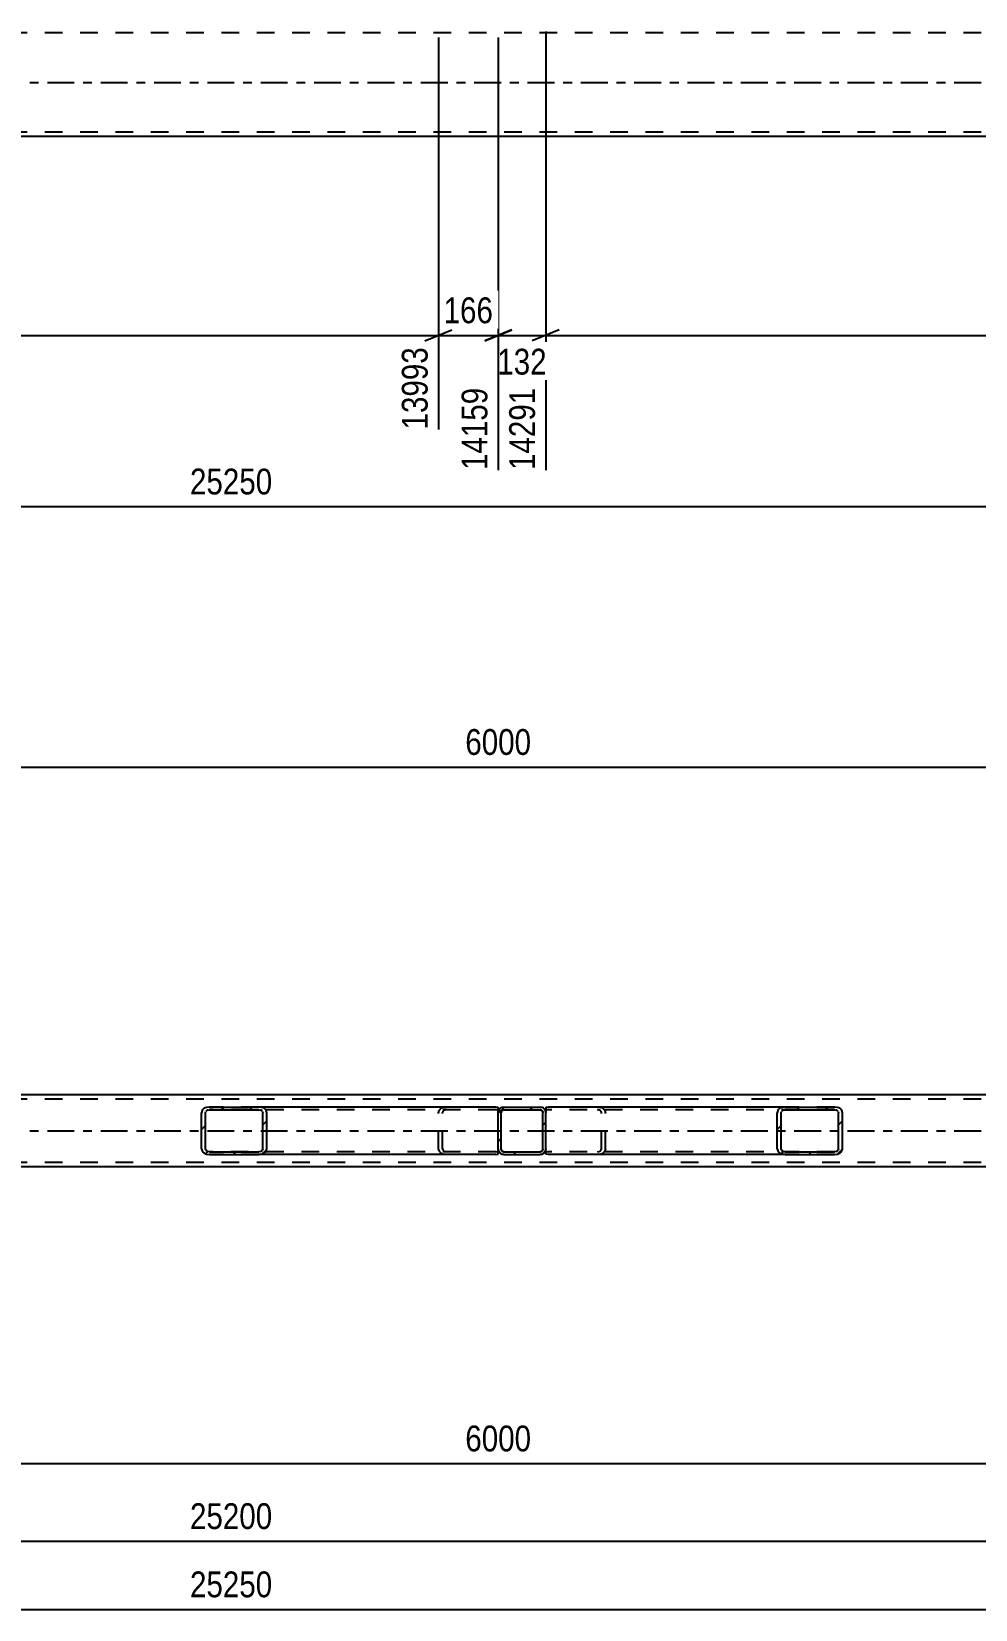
# Model space of a CAD drawing. Header units: millimetres. Extents: x -82 to 1107, y -663 to 178.
# Drawn here: x 449.1 to 553.9, y -297 to -121.9 of the extents above; entities that cross this region are included whole.
import ezdxf

# ---------------------------------------------------------------- set-up
doc = ezdxf.new("R2010")
doc.units = ezdxf.units.MM
doc.linetypes.add('DXK_LINE_DOT2', pattern=[3.9198, 1.9599, -1.9599])
doc.linetypes.add('DXK_LINE_DOT3', pattern=[5.9187, 2.979, -0.9799, 0.9799, -0.9799])
doc.styles.add('Arial Narrow', font='ARIALN.TTF', dxfattribs={"height": 0.2})

# ---------------------------------------------------------------- blocks, each defined once
blk = doc.blocks.new('Part-348431369-1497 - 1390')
at = {"color": 7, "linetype": 'DXK_LINE_DOT2'}
for p, q in [((942.54, -122.08), (12.9, -122.08)), ((942.54, -133.12), (12.9, -133.12))]:
    blk.add_line(p, q, dxfattribs=at)
at = {"color": 7, "linetype": 'DXK_LINE_DOT3'}
blk.add_line((12.9, -127.6), (942.54, -127.6), dxfattribs=at)
at = {"color": 2, "linetype": 'Continuous'}
blk.add_line((617.04, -133.6), (390.05, -133.6), dxfattribs=at)
blk = doc.blocks.new('Part-348431369-4143 - 4134')
at = {"linetype": 'Continuous'}
h = blk.add_hatch(dxfattribs=at)
h.set_pattern_fill('', scale=0.7, style=0, pattern_type=0)
h.set_pattern_definition([(45, (538.5579, -246.4969), (-1.57154, 1.57154), [])])
h.paths.add_polyline_path([(538.22, -246.55), (538.56, -246.5), (538.84, -246.36), (539.03, -246.15), (539.1, -245.91), (539.1, -241.91), (539.03, -241.66), (538.84, -241.45), (538.56, -241.31), (538.22, -241.27), (532.73, -241.27), (532.39, -241.31), (532.11, -241.45), (531.92, -241.66), (531.85, -241.91), (531.85, -245.91), (531.92, -246.15), (532.11, -246.36), (532.39, -246.5), (532.73, -246.55)])
h.paths.add_polyline_path([(532.56, -246.2), (532.42, -246.13), (532.32, -246.03), (532.29, -245.91), (532.29, -241.91), (532.32, -241.78), (532.42, -241.68), (532.56, -241.61), (532.73, -241.59), (538.22, -241.59), (538.39, -241.61), (538.53, -241.68), (538.63, -241.78), (538.66, -241.91), (538.66, -245.91), (538.63, -246.03), (538.53, -246.13), (538.39, -246.2), (538.22, -246.23), (532.73, -246.23)])
at = {"color": 2, "linetype": 'Continuous'}
for p, q in [((506.18, -241.3), (506.44, -241.27)), ((506.18, -241.3), (506.18, -241.91)), ((532.73, -241.27), (506.44, -241.27)), ((532.73, -241.27), (532.39, -241.31)), ((532.56, -241.61), (532.73, -241.59)), ((532.73, -241.27), (538.22, -241.27)), ((532.73, -241.59), (538.22, -241.59)), ((538.56, -241.31), (538.22, -241.27)), ((538.22, -241.59), (538.39, -241.61)), ((531.92, -241.66), (531.85, -241.91)), ((531.85, -245.91), (531.85, -241.91)), ((532.29, -241.91), (532.32, -241.78)), ((532.29, -245.91), (532.29, -241.91)), ((538.63, -241.78), (538.66, -241.91)), ((538.66, -245.91), (538.66, -241.91)), ((539.1, -241.91), (539.03, -241.66)), ((539.1, -245.91), (539.1, -241.91)), ((506.18, -246.5), (506.18, -245.91)), ((506.18, -246.51), (506.18, -246.5)), ((506.44, -246.55), (506.18, -246.51)), ((532.73, -246.55), (506.44, -246.55)), ((531.85, -245.91), (531.92, -246.15)), ((532.32, -246.03), (532.29, -245.91)), ((532.39, -246.5), (532.73, -246.55)), ((532.73, -246.23), (532.56, -246.2)), ((532.73, -246.23), (538.22, -246.23)), ((532.73, -246.55), (538.22, -246.55)), ((538.39, -246.2), (538.22, -246.23)), ((538.22, -246.55), (538.56, -246.5)), ((538.66, -245.91), (538.63, -246.03)), ((539.03, -246.15), (539.1, -245.91))]:
    blk.add_line(p, q, dxfattribs=at)
at = {"color": 7, "linetype": 'DXK_LINE_DOT2'}
for p, q in [((506.18, -241.3), (506.18, -241.65)), ((506.27, -241.61), (506.18, -241.65)), ((506.44, -241.59), (506.27, -241.61)), ((538.22, -241.59), (506.44, -241.59)), ((511.93, -241.27), (512.26, -241.31)), ((512.1, -241.61), (511.93, -241.59)), ((538.22, -241.27), (532.73, -241.27)), ((506.18, -246.36), (506.18, -241.91)), ((512.37, -241.91), (512.33, -241.78)), ((512.37, -245.91), (512.37, -241.91)), ((512.74, -241.66), (512.81, -241.91)), ((512.81, -245.91), (512.81, -241.91)), ((506.18, -246.16), (506.27, -246.2)), ((506.27, -246.2), (506.44, -246.23)), ((538.22, -246.23), (506.44, -246.23)), ((511.93, -246.23), (512.1, -246.2)), ((512.26, -246.5), (511.93, -246.55)), ((512.33, -246.03), (512.37, -245.91)), ((512.81, -245.91), (512.74, -246.15)), ((538.22, -246.55), (532.73, -246.55))]:
    blk.add_line(p, q, dxfattribs=at)
for centre, radius, start, end in [((512, -242), 0.401, 32.4105, 75.4453), ((512.06, -242.09), 0.802, 32.4105, 75.4453), ((512, -245.81), 0.401, 284.5547, 327.5895), ((512.06, -245.72), 0.802, 284.5547, 327.5895)]:
    blk.add_arc(centre, radius, start, end, dxfattribs=at)
at = {"color": 2, "linetype": 'Continuous'}
for centre, radius, start, end in [((532.6, -242.09), 0.802, 104.5547, 147.5895), ((532.66, -242), 0.401, 104.5547, 147.5895), ((538.29, -242), 0.401, 32.4105, 75.4453), ((538.36, -242.09), 0.802, 32.4105, 75.4453), ((532.6, -245.72), 0.802, 212.4105, 255.4453), ((532.66, -245.81), 0.401, 212.4105, 255.4453), ((538.29, -245.81), 0.401, 284.5547, 327.5895), ((538.36, -245.72), 0.802, 284.5547, 327.5895)]:
    blk.add_arc(centre, radius, start, end, dxfattribs=at)
blk = doc.blocks.new('Part-348431369-4174 - 4134')
at = {"linetype": 'Continuous'}
h = blk.add_hatch(dxfattribs=at)
h.set_pattern_fill('', scale=0.7, style=0, pattern_type=0)
h.set_pattern_definition([(45, (474.686, -246.4969), (-1.57154, 1.57154), [])])
h.paths.add_polyline_path([(474.35, -246.55), (474.69, -246.5), (474.97, -246.36), (475.16, -246.15), (475.23, -245.91), (475.23, -241.91), (475.16, -241.66), (474.97, -241.45), (474.69, -241.31), (474.35, -241.27), (468.86, -241.27), (468.52, -241.31), (468.24, -241.45), (468.05, -241.66), (467.98, -241.91), (467.98, -245.91), (468.05, -246.15), (468.24, -246.36), (468.52, -246.5), (468.86, -246.55)])
h.paths.add_polyline_path([(468.69, -246.2), (468.55, -246.13), (468.45, -246.03), (468.42, -245.91), (468.42, -241.91), (468.45, -241.78), (468.55, -241.68), (468.69, -241.61), (468.86, -241.59), (474.35, -241.59), (474.52, -241.61), (474.66, -241.68), (474.76, -241.78), (474.79, -241.91), (474.79, -245.91), (474.76, -246.03), (474.66, -246.13), (474.52, -246.2), (474.35, -246.23), (468.86, -246.23)])
at = {"color": 2, "linetype": 'Continuous'}
for p, q in [((468.86, -241.27), (468.52, -241.31)), ((468.69, -241.61), (468.86, -241.59)), ((468.86, -241.27), (474.35, -241.27)), ((468.86, -241.59), (474.35, -241.59)), ((500.64, -241.27), (474.35, -241.27)), ((474.69, -241.31), (474.35, -241.27)), ((474.35, -241.59), (474.52, -241.61)), ((500.64, -241.27), (500.9, -241.3)), ((500.9, -241.3), (500.9, -241.31)), ((500.9, -241.31), (500.9, -241.45)), ((500.9, -241.45), (500.9, -241.91)), ((468.05, -241.66), (467.98, -241.91)), ((467.98, -245.91), (467.98, -241.91)), ((468.42, -241.91), (468.45, -241.78)), ((468.42, -245.91), (468.42, -241.91)), ((474.76, -241.78), (474.79, -241.91)), ((474.79, -245.91), (474.79, -241.91)), ((475.23, -241.91), (475.16, -241.66)), ((475.23, -245.91), (475.23, -241.91)), ((467.98, -245.91), (468.05, -246.15)), ((468.45, -246.03), (468.42, -245.91)), ((468.52, -246.5), (468.86, -246.55)), ((468.86, -246.23), (468.69, -246.2)), ((468.86, -246.23), (474.35, -246.23)), ((468.86, -246.55), (474.35, -246.55)), ((474.52, -246.2), (474.35, -246.23)), ((474.35, -246.55), (474.69, -246.5)), ((500.64, -246.55), (474.35, -246.55)), ((474.79, -245.91), (474.76, -246.03)), ((475.16, -246.15), (475.23, -245.91)), ((500.64, -246.55), (500.9, -246.51)), ((500.9, -246.51), (500.9, -245.91))]:
    blk.add_line(p, q, dxfattribs=at)
at = {"color": 7, "linetype": 'DXK_LINE_DOT2'}
for p, q in [((474.35, -241.27), (468.86, -241.27)), ((500.64, -241.59), (468.86, -241.59)), ((494.82, -241.31), (495.15, -241.27)), ((495.15, -241.59), (494.98, -241.61)), ((500.81, -241.61), (500.64, -241.59)), ((500.9, -241.65), (500.81, -241.61)), ((500.9, -241.3), (500.9, -241.3)), ((500.9, -241.45), (500.9, -241.65)), ((494.27, -241.91), (494.34, -241.66)), ((494.27, -245.91), (494.27, -241.91)), ((494.75, -241.78), (494.71, -241.91)), ((494.71, -245.91), (494.71, -241.91)), ((500.9, -245.91), (500.9, -241.66)), ((500.64, -246.23), (468.86, -246.23)), ((474.35, -246.55), (468.86, -246.55)), ((494.34, -246.15), (494.27, -245.91)), ((494.71, -245.91), (494.75, -246.03)), ((495.15, -246.55), (494.82, -246.5)), ((494.98, -246.2), (495.15, -246.23)), ((500.64, -246.23), (500.81, -246.2)), ((500.81, -246.2), (500.9, -246.16))]:
    blk.add_line(p, q, dxfattribs=at)
at = {"color": 2, "linetype": 'Continuous'}
for centre, radius, start, end in [((468.72, -242.09), 0.802, 104.5547, 147.5896), ((468.79, -242), 0.401, 104.5547, 147.5896), ((474.42, -242), 0.401, 32.4104, 75.4453), ((474.48, -242.09), 0.802, 32.4104, 75.4453), ((468.72, -245.72), 0.802, 212.4104, 255.4453), ((468.79, -245.81), 0.401, 212.4104, 255.4453), ((474.42, -245.81), 0.401, 284.5547, 327.5896), ((474.48, -245.72), 0.802, 284.5547, 327.5896)]:
    blk.add_arc(centre, radius, start, end, dxfattribs=at)
at = {"color": 7, "linetype": 'DXK_LINE_DOT2'}
for centre, radius, start, end in [((495.02, -242.09), 0.802, 104.5547, 147.5896), ((495.08, -242), 0.401, 104.5547, 147.5896), ((495.02, -245.72), 0.802, 212.4104, 255.4453), ((495.08, -245.81), 0.401, 212.4104, 255.4453)]:
    blk.add_arc(centre, radius, start, end, dxfattribs=at)
blk = doc.blocks.new('Part-348431369-4300 - 4134')
at = {"color": 2, "linetype": 'Continuous'}
for p, q in [((937.74, -239.91), (12.9, -239.91)), ((937.74, -247.91), (12.9, -247.91))]:
    blk.add_line(p, q, dxfattribs=at)
at = {"color": 7, "linetype": 'DXK_LINE_DOT2'}
for p, q in [((942.54, -240.39), (12.9, -240.39)), ((942.54, -247.43), (12.9, -247.43))]:
    blk.add_line(p, q, dxfattribs=at)
at = {"color": 7, "linetype": 'DXK_LINE_DOT3'}
blk.add_line((12.9, -243.91), (942.54, -243.91), dxfattribs=at)
blk = doc.blocks.new('Part-348431369-4424 - 4134')
at = {"linetype": 'Continuous'}
h = blk.add_hatch(dxfattribs=at)
h.set_pattern_fill('', scale=0.7, style=0, pattern_type=0)
h.set_pattern_definition([(45, (505.785, -246.4969), (-1.57154, 1.57154), [])])
h.paths.add_polyline_path([(505.54, -246.55), (505.79, -246.5), (505.99, -246.36), (506.13, -246.15), (506.18, -245.91), (506.18, -241.91), (506.13, -241.66), (505.99, -241.45), (505.79, -241.31), (505.54, -241.27), (501.54, -241.27), (501.3, -241.31), (501.09, -241.45), (500.95, -241.66), (500.9, -241.91), (500.9, -245.91), (500.95, -246.15), (501.09, -246.36), (501.3, -246.5), (501.54, -246.55)])
h.paths.add_polyline_path([(501.42, -246.2), (501.31, -246.13), (501.24, -246.03), (501.22, -245.91), (501.22, -241.91), (501.24, -241.78), (501.31, -241.68), (501.42, -241.61), (501.54, -241.59), (505.54, -241.59), (505.66, -241.61), (505.77, -241.68), (505.84, -241.78), (505.86, -241.91), (505.86, -245.91), (505.84, -246.03), (505.77, -246.13), (505.66, -246.2), (505.54, -246.23), (501.54, -246.23)])
at = {"color": 7, "linetype": 'DXK_LINE_DOT2'}
for p, q in [((501.3, -241.31), (501.54, -241.27)), ((501.54, -241.59), (501.42, -241.61)), ((501.54, -241.27), (505.54, -241.27)), ((501.54, -241.59), (505.54, -241.59)), ((505.54, -241.27), (505.79, -241.31)), ((505.66, -241.61), (505.54, -241.59)), ((500.9, -241.91), (500.95, -241.66)), ((500.9, -245.91), (500.9, -241.91)), ((501.24, -241.78), (501.22, -241.91)), ((501.22, -245.91), (501.22, -241.91)), ((505.86, -241.91), (505.84, -241.78)), ((505.86, -245.91), (505.86, -241.91)), ((506.13, -241.66), (506.18, -241.91)), ((506.18, -245.91), (506.18, -241.91)), ((500.95, -246.15), (500.9, -245.91)), ((501.22, -245.91), (501.24, -246.03)), ((501.54, -246.55), (501.3, -246.5)), ((501.42, -246.2), (501.54, -246.23)), ((501.54, -246.23), (505.54, -246.23)), ((501.54, -246.55), (505.54, -246.55)), ((505.54, -246.23), (505.66, -246.2)), ((505.79, -246.5), (505.54, -246.55)), ((505.84, -246.03), (505.86, -245.91)), ((506.18, -245.91), (506.13, -246.15))]:
    blk.add_line(p, q, dxfattribs=at)
at = {"color": 2, "linetype": 'Continuous'}
for p, q in [((501.54, -241.27), (501.3, -241.31)), ((501.42, -241.61), (501.54, -241.59)), ((501.54, -241.27), (505.54, -241.27)), ((501.54, -241.59), (505.54, -241.59)), ((505.79, -241.31), (505.54, -241.27)), ((505.54, -241.59), (505.66, -241.61)), ((500.95, -241.66), (500.9, -241.91)), ((500.9, -245.91), (500.9, -241.91)), ((501.22, -241.91), (501.24, -241.78)), ((501.22, -245.91), (501.22, -241.91)), ((505.84, -241.78), (505.86, -241.91)), ((505.86, -245.91), (505.86, -241.91)), ((506.18, -241.91), (506.13, -241.66)), ((506.18, -245.91), (506.18, -241.91)), ((500.9, -245.91), (500.95, -246.15)), ((501.24, -246.03), (501.22, -245.91)), ((501.3, -246.5), (501.54, -246.55)), ((501.54, -246.23), (501.42, -246.2)), ((501.54, -246.23), (505.54, -246.23)), ((501.54, -246.55), (505.54, -246.55)), ((505.66, -246.2), (505.54, -246.23)), ((505.54, -246.55), (505.79, -246.5)), ((505.86, -245.91), (505.84, -246.03)), ((506.13, -246.15), (506.18, -245.91))]:
    blk.add_line(p, q, dxfattribs=at)
at = {"color": 7, "linetype": 'DXK_LINE_DOT2'}
for centre, radius, start, end in [((501.54, -241.91), 0.64, 112.5, 157.5), ((501.54, -241.91), 0.32, 112.5, 157.5), ((505.54, -241.91), 0.32, 22.5, 67.5), ((505.54, -241.91), 0.64, 22.5, 67.5), ((501.54, -245.91), 0.64, 202.5, 247.5), ((501.54, -245.91), 0.32, 202.5, 247.5), ((505.54, -245.91), 0.32, 292.5, 337.5), ((505.54, -245.91), 0.64, 292.5, 337.5)]:
    blk.add_arc(centre, radius, start, end, dxfattribs=at)
at = {"color": 2, "linetype": 'Continuous'}
for centre, radius, start, end in [((501.54, -241.91), 0.64, 112.5, 157.5), ((501.54, -241.91), 0.32, 112.5, 157.5), ((505.54, -241.91), 0.32, 22.5, 67.5), ((505.54, -241.91), 0.64, 22.5, 67.5), ((501.54, -245.91), 0.64, 202.5, 247.5), ((501.54, -245.91), 0.32, 202.5, 247.5), ((505.54, -245.91), 0.32, 292.5, 337.5), ((505.54, -245.91), 0.64, 292.5, 337.5)]:
    blk.add_arc(centre, radius, start, end, dxfattribs=at)
blk = doc.blocks.new('StraightDimension-348431369-15545 - 1390')
at = {"color": 7, "linetype": 'Continuous'}
for p, q in [((506.18, -121.94), (506.18, -170.59)), ((614.27, -122.6), (614.27, -166.09)), ((507.68, -155.05), (504.68, -156.25)), ((506.18, -155.65), (614.27, -155.65)), ((612.77, -156.25), (615.77, -155.05))]:
    blk.add_line(p, q, dxfattribs=at)
at = {"color": 0}
blk.add_wipeout([(564.48, -154.9), (564.48, -150.7), (555.97, -150.7), (555.97, -154.9)], dxfattribs=at)
at = {"color": 0, "linetype": 'Continuous'}
blk.add_wipeout([(613.67, -156.35), (609.47, -156.35), (609.47, -166.69), (613.67, -166.69)], dxfattribs=at)
at = {"color": 3, "style": 'Arial Narrow'}
blk.add_text('2702', height=2.863, dxfattribs=at).set_placement((556.57, -154.3))
at = {"color": 3, "linetype": 'Continuous', "style": 'Arial Narrow'}
blk.add_text('16993', height=2.863, rotation=90.0002, dxfattribs=at).set_placement((613.07, -166.09))
blk = doc.blocks.new('StraightDimension-348431369-15546 - 1390')
at = {"color": 7, "linetype": 'Continuous'}
for p, q in [((506.18, -121.94), (506.18, -170.59)), ((500.9, -122.6), (500.9, -170.59)), ((499.4, -156.25), (502.4, -155.05)), ((500.9, -155.65), (506.18, -155.65)), ((507.68, -155.05), (504.68, -156.25))]:
    blk.add_line(p, q, dxfattribs=at)
at = {"color": 0}
blk.add_wipeout([(506.88, -160.6), (506.88, -156.4), (500.2, -156.4), (500.2, -160.6)], dxfattribs=at)
at = {"color": 0, "linetype": 'Continuous'}
blk.add_wipeout([(505.58, -160.85), (501.38, -160.85), (501.38, -171.19), (505.58, -171.19)], dxfattribs=at)
at = {"color": 3, "style": 'Arial Narrow'}
blk.add_text('132', height=2.863, dxfattribs=at).set_placement((500.8, -160))
at = {"color": 3, "linetype": 'Continuous', "style": 'Arial Narrow'}
blk.add_text('14291', height=2.863, rotation=90.0002, dxfattribs=at).set_placement((504.98, -170.59))
blk = doc.blocks.new('StraightDimension-348431369-15547 - 1390')
at = {"color": 7, "linetype": 'Continuous'}
for p, q in [((494.27, -122.6), (494.27, -166.09)), ((500.9, -122.6), (500.9, -170.59)), ((492.77, -156.25), (495.77, -155.05)), ((494.27, -155.65), (500.9, -155.65)), ((502.4, -155.05), (499.4, -156.25))]:
    blk.add_line(p, q, dxfattribs=at)
at = {"color": 0}
blk.add_wipeout([(500.93, -154.9), (500.93, -150.7), (494.24, -150.7), (494.24, -154.9)], dxfattribs=at)
at = {"color": 0, "linetype": 'Continuous'}
blk.add_wipeout([(500.3, -160.85), (496.1, -160.85), (496.1, -171.19), (500.3, -171.19)], dxfattribs=at)
at = {"color": 3, "style": 'Arial Narrow'}
blk.add_text('166', height=2.863, dxfattribs=at).set_placement((494.84, -154.3))
at = {"color": 3, "linetype": 'Continuous', "style": 'Arial Narrow'}
blk.add_text('14159', height=2.863, rotation=90.0002, dxfattribs=at).set_placement((499.7, -170.59))
blk = doc.blocks.new('StraightDimension-348431369-15548 - 1390')
at = {"color": 7, "linetype": 'Continuous'}
for p, q in [((386.18, -121.94), (386.18, -170.59)), ((494.27, -122.6), (494.27, -166.09)), ((387.68, -155.05), (384.68, -156.25)), ((386.18, -155.65), (494.27, -155.65)), ((492.77, -156.25), (495.77, -155.05))]:
    blk.add_line(p, q, dxfattribs=at)
at = {"color": 0}
blk.add_wipeout([(444.48, -154.9), (444.48, -150.7), (435.97, -150.7), (435.97, -154.9)], dxfattribs=at)
at = {"color": 0, "linetype": 'Continuous'}
blk.add_wipeout([(493.67, -156.35), (489.47, -156.35), (489.47, -166.69), (493.67, -166.69)], dxfattribs=at)
at = {"color": 3, "style": 'Arial Narrow'}
blk.add_text('2702', height=2.863, dxfattribs=at).set_placement((436.57, -154.3))
at = {"color": 3, "linetype": 'Continuous', "style": 'Arial Narrow'}
blk.add_text('13993', height=2.863, rotation=90.0002, dxfattribs=at).set_placement((493.07, -166.09))
blk = doc.blocks.new('StraightDimension-348431369-15899 - 1390')
at = {"color": 7, "linetype": 'Continuous'}
blk.add_line((-1, -174.65), (943.54, -174.65), dxfattribs=at)
at = {"color": 0}
blk.add_wipeout([(476.44, -173.9), (476.44, -169.7), (466.1, -169.7), (466.1, -173.9)], dxfattribs=at)
at = {"color": 3, "style": 'Arial Narrow'}
blk.add_text('25250', height=2.863, dxfattribs=at).set_placement((466.7, -173.3))
blk = doc.blocks.new('StraightDimension-348431369-4551 - 4134')
at = {"color": 7, "linetype": 'Continuous'}
blk.add_line((-1, -297.02), (943.54, -297.02), dxfattribs=at)
at = {"color": 0}
blk.add_wipeout([(476.44, -296.27), (476.44, -292.07), (466.1, -292.07), (466.1, -296.27)], dxfattribs=at)
at = {"color": 3, "style": 'Arial Narrow'}
blk.add_text('25250', height=2.863, dxfattribs=at).set_placement((466.7, -295.67))
blk = doc.blocks.new('StraightDimension-348431369-4562 - 4134')
at = {"color": 7, "linetype": 'Continuous'}
blk.add_line((0, -289.45), (942.54, -289.45), dxfattribs=at)
at = {"color": 0}
blk.add_wipeout([(476.44, -288.7), (476.44, -284.5), (466.1, -284.5), (466.1, -288.7)], dxfattribs=at)
at = {"color": 3, "style": 'Arial Narrow'}
blk.add_text('25200', height=2.863, dxfattribs=at).set_placement((466.7, -288.1))
blk = doc.blocks.new('StraightDimension-348431369-17078 - 4134')
at = {"color": 7, "linetype": 'Continuous'}
blk.add_line((380.91, -203.55), (620.9, -203.55), dxfattribs=at)
at = {"color": 0}
blk.add_wipeout([(505.16, -202.8), (505.16, -198.6), (496.65, -198.6), (496.65, -202.8)], dxfattribs=at)
at = {"color": 3, "style": 'Arial Narrow'}
blk.add_text('6000', height=2.863, dxfattribs=at).set_placement((497.25, -202.2))
blk = doc.blocks.new('StraightDimension-348431369-17207 - 4134')
at = {"color": 7, "linetype": 'Continuous'}
blk.add_line((380.91, -280.83), (620.9, -280.83), dxfattribs=at)
at = {"color": 0}
blk.add_wipeout([(505.16, -280.08), (505.16, -275.88), (496.65, -275.88), (496.65, -280.08)], dxfattribs=at)
at = {"color": 3, "style": 'Arial Narrow'}
blk.add_text('6000', height=2.863, dxfattribs=at).set_placement((497.25, -279.48))

msp = doc.modelspace()

# ---------------------------------------------------------------- block references
for name in ['Part-348431369-1497 - 1390', 'StraightDimension-348431369-17078 - 4134', 'Part-348431369-4300 - 4134', 'Part-348431369-4174 - 4134', 'Part-348431369-4424 - 4134', 'Part-348431369-4143 - 4134', 'StraightDimension-348431369-4551 - 4134']:
    msp.add_blockref(name, (0, 0))

# ---------------------------------------------------------------- next in the draw order: block references
for name in ['StraightDimension-348431369-15545 - 1390', 'StraightDimension-348431369-4562 - 4134']:
    msp.add_blockref(name, (0, 0))

# ---------------------------------------------------------------- next in the draw order: block references
for name in ['StraightDimension-348431369-15546 - 1390', 'StraightDimension-348431369-17207 - 4134']:
    msp.add_blockref(name, (0, 0))

# ---------------------------------------------------------------- next in the draw order: block references
msp.add_blockref('StraightDimension-348431369-15547 - 1390', (0, 0))

# ---------------------------------------------------------------- next in the draw order: block references
msp.add_blockref('StraightDimension-348431369-15548 - 1390', (0, 0))

# ---------------------------------------------------------------- next in the draw order: block references
msp.add_blockref('StraightDimension-348431369-15899 - 1390', (0, 0))

doc.saveas('drawing.dxf')
